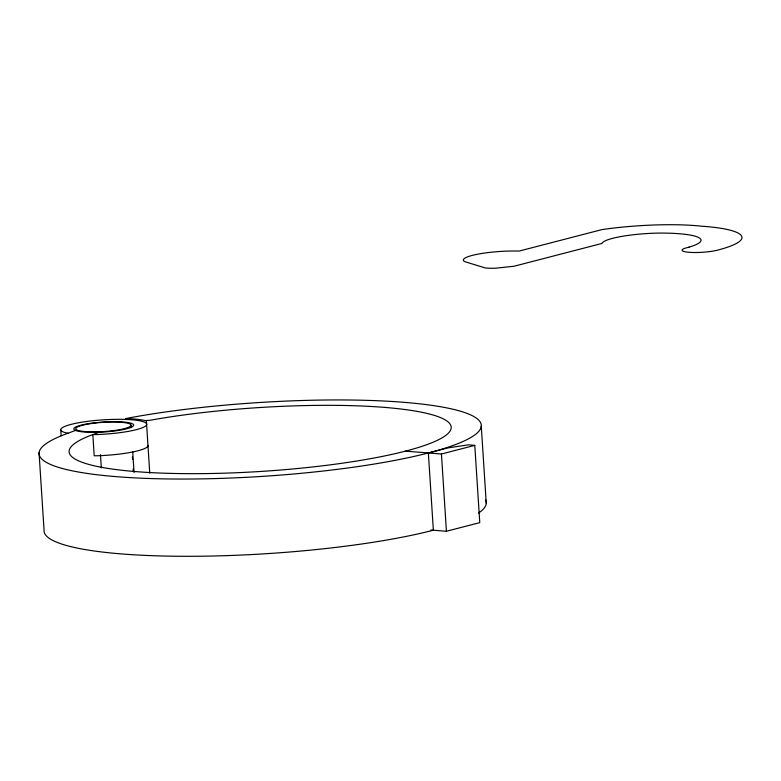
<?xml version="1.0" encoding="UTF-8"?>
<svg xmlns="http://www.w3.org/2000/svg" width="781" height="781" viewBox="0 0 781 781"><rect width="100%" height="100%" fill="white"/><g stroke="black" fill="none" stroke-linecap="round" stroke-linejoin="round"><path stroke-width="1.17" d="M68.045 433.24L75.464 430.419A29.99 4.998 -3.7 0 1 98.728 422.384A29.99 4.998 -3.7 0 1 133.678 425.098A29.99 4.998 -3.7 0 1 99.011 432.254L88.565 436.218A191.433 31.923 -3.7 0 0 107.417 468.317A191.433 31.923 -3.7 0 0 293.06 468.942L304.815 467.79A191.433 31.923 -3.7 0 0 434.256 415.375A191.433 31.923 -3.7 0 0 150.255 420.237L145.237 420.627A47.377 7.898 -3.7 0 0 128.611 418.665L125.692 418.577L132.946 417.2A221.589 36.951 -3.7 0 1 475.17 417.327A221.589 36.951 -3.7 0 1 229.067 478.109A221.589 36.951 -3.7 0 1 68.045 433.24L65.926 432.801A43.072 7.185 -3.7 0 1 92.09 420.813A43.072 7.185 -3.7 0 1 146.672 423.917A43.072 7.185 -3.7 0 1 96.639 434.558L92.832 434.597L94.198 455.792L98.006 455.743A43.072 7.185 -3.7 0 0 148.087 445.326M405.476 451.135L441.431 454.005L474.78 445.375L479.768 522.626L446.429 531.265L430.946 530.026M99.011 432.254L84.319 432.039A29.932 4.989 -3.7 0 1 75.542 430.458L75.464 430.419M474.78 445.375L468.239 444.848L447.747 447.943L428.359 452.96L433.357 530.211A221.589 36.951 -3.7 0 1 187.049 556.297A221.589 36.951 -3.7 0 1 44.048 530.074L39.05 452.824M481.272 426.172L486.26 503.423M441.431 454.005L446.429 531.265M146.379 420.969L149.747 473.13M131.013 425.264L131.169 427.685M132.731 451.945L134.068 472.564M132.37 456.983L132.526 459.404M133.151 469.088L133.307 471.509M100.466 454.649L101.315 467.878M60.791 429.94L61.172 435.827M485.411 499.596A221.589 36.951 -3.7 0 1 478.47 513.097M689.047 247.118L685.62 248.055A20.199 3.368 -3.7 0 0 689.974 252.37A20.199 3.368 -3.7 0 0 717.573 250.145A102.184 17.045 -3.7 0 0 741.667 236.204A106.031 17.68 -3.7 0 0 701.387 226.178A85.363 14.234 -3.7 0 0 601.917 229.614L519.062 251.082A37.41 6.238 -3.7 0 0 477.601 254.215A37.41 6.238 -3.7 0 0 464.754 261.645L485.401 267.99A21.204 3.534 -3.7 0 0 495.437 268.234L514.074 266.223L601.985 243.447A44.849 7.478 -3.7 0 1 658.647 233.089A61.865 10.319 -3.7 0 1 689.047 247.118M108.579 422.082L107.417 422.121A27.667 4.618 -3.7 0 0 75.816 428.496A27.667 4.618 -3.7 0 0 105.162 431.454A27.667 4.618 -3.7 0 0 130.622 424.464L129.988 424.024A27.667 4.618 -3.7 0 0 110.248 422.043L108.579 422.082"/></g></svg>
